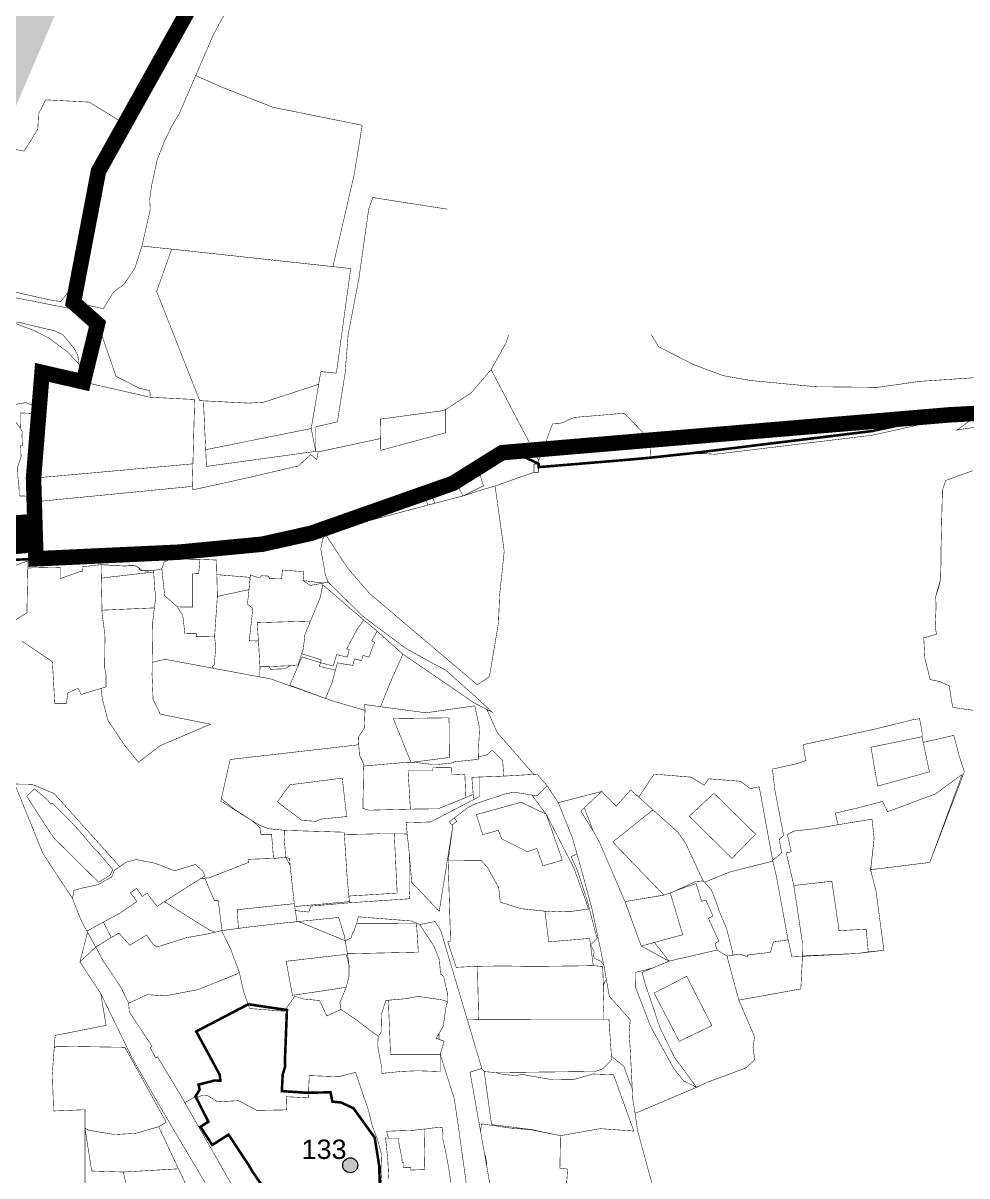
# Model space of a CAD drawing. Header units: millimetres. Extents: x 21689 to 31331, y 37531 to 43751.
# Drawn here: x 29086.1 to 29452.2, y 42423.6 to 42871 of the extents above; entities that cross this region are included whole.
import ezdxf

# ---------------------------------------------------------------- set-up
doc = ezdxf.new("R2010")
doc.units = ezdxf.units.MM
doc.linetypes.add('DASHEDX2', pattern=[1.5, 1, -0.5])
doc.linetypes.add('МЕЖА', pattern=[4, 1, -1, 1, -1])
for name, color, linetype, lineweight in [('0 . 11 - границы ДМ проект', 10, 'МЕЖА', 0), ('00 границы ОКН', 1, 'Continuous', 40), ('00 номер ОКН', 7, 'Continuous', 15), ('CONTUR', 150, 'Continuous', 9)]:
    doc.layers.add(name, color=color, linetype=linetype, lineweight=lineweight)
doc.layers.add('0.1 ОКН', color=1, linetype='Continuous', lineweight=9, transparency=0.4)
doc.layers.add('00 Дороги', color=252, linetype='Continuous', lineweight=9, transparency=0.2)
doc.layers.add('00 Природный ландшафт', color=81, linetype='Continuous', lineweight=9, true_color=0xa9da90, transparency=0.4)
doc.styles.get("Standard").update_dxf_attribs({"font": 'arial.ttf'})

# ---------------------------------------------------------------- blocks, each defined once
blk = doc.blocks.new('участки все')
at = {"layer": 'CONTUR', "const_width": 0.2}
for points in [[(6289.2, 5253.99), (6272.95, 5223.67), (6259.97, 5193.6), (6256.82, 5188.27), (6254.24, 5182.94), (6251.38, 5175.73), (6249.13, 5165.37), (6248.45, 5160.38), (6248.65, 5156.21), (6245.42, 5142.09), (6242.66, 5133.47), (6238.42, 5127.18), (6234.39, 5124.25), (6230.49, 5117.83), (6218.86, 5120.21), (6220.05, 5128.26), (6220.67, 5130.42), (6221.46, 5131.87), (6223.28, 5143.16), (6224.66, 5151.72), (6225.62, 5157.65), (6225.58, 5158.44), (6228.55, 5171.1), (6231.07, 5175.99), (6239.72, 5186.51), (6242.22, 5190.08), (6243.23, 5193.77), (6244.33, 5200.82), (6264.99, 5234.59)], [(6387.74, 5107.64), (6386.68, 5104.55), (6380.88, 5094.14), (6373.12, 5085.09), (6363.25, 5078.65), (6362.37, 5078.25), (6337.91, 5074.94), (6338.02, 5067.39), (6313.88, 5062.23), (6312.86, 5062.43), (6312.86, 5071.95), (6321.24, 5073.89), (6324.23, 5092.64), (6325.44, 5107.87), (6329.6, 5129.49), (6333.39, 5156.36), (6334.99, 5160.91), (6363.9, 5156.4)], [(6189.57, 5123.38), (6218.47, 5117.67), (6226.8, 5116.4), (6235.38, 5091.55), (6244.48, 5086.91), (6248.48, 5085.98), (6248.62, 5083.41), (6248.62, 5083.41), (6221.87, 5089.56), (6221.04, 5096.26), (6220.48, 5099.82), (6218.94, 5102.64), (6214.75, 5107.64), (6211.33, 5109.27), (6203.22, 5111.16), (6196.66, 5112.68)], [(6583.96, 5077.29), (6558.61, 5075.35), (6528.79, 5068.69), (6467.59, 5061.28), (6464.12, 5061.54), (6457.8, 5061.6), (6442.88, 5060), (6442.58, 5066.94), (6432.5, 5077.21), (6413.41, 5075.62), (6411.15, 5074.82), (6408.99, 5073.65), (6407.15, 5073.19), (6404.74, 5073.1), (6399.36, 5058.91), (6380.88, 5094.14), (6386.68, 5104.55), (6387.74, 5107.64)], [(6443.08, 5107.64), (6445.93, 5102.96), (6459.38, 5096.11), (6471.01, 5091.78), (6481.49, 5089.93), (6506.79, 5087.5), (6530.87, 5087.27), (6547.12, 5089.58), (6591.28, 5092.54)], [(6197.8, 5045.15), (6202.8, 5044.98), (6202.62, 5042.73), (6264.96, 5048.84), (6265.24, 5047.51), (6287.6, 5052.43), (6306.16, 5056.8), (6310.91, 5061.17), (6313.24, 5059.25), (6313.84, 5062.24), (6338.02, 5067.39), (6338.08, 5062.82), (6363.26, 5069.66), (6363.25, 5078.65), (6373.12, 5085.09), (6380.88, 5094.14), (6399.36, 5058.91), (6399.39, 5057.59), (6397.52, 5057.49), (6397.52, 5054.31), (6382.41, 5048.99), (6376.08, 5047.14), (6370.41, 5045.27), (6377.93, 5049.09), (6376.67, 5053.09), (6368.07, 5048.88), (6370, 5045.17), (6359.08, 5042.28), (6357.5, 5046.45), (6354.88, 5045.56), (6356.39, 5041.59), (6316.21, 5030.91), (6314.78, 5024.73), (6316.6, 5014.49), (6317.7, 5011.64), (6315.69, 5011.35), (6314.93, 5011.15), (6310.71, 5010.39), (6307.94, 5012.28), (6308.24, 5015.75), (6299.92, 5016.38), (6299.62, 5012.95), (6294.84, 5013.04), (6294.58, 5014.02), (6291.78, 5014.18), (6291.17, 5013.31), (6287.49, 5014.41), (6287.41, 5013.53), (6274.5, 5014.59), (6274.33, 5020.26), (6267.93, 5020.5), (6256.5, 5020.7), (6253.98, 5019.43), (6253.14, 5016.84), (6250.03, 5016.2), (6245.61, 5016.13), (6243.43, 5017.9), (6240.51, 5018.34), (6239.4, 5017.91), (6234.87, 5018.12), (6229.39, 5018.44), (6222.53, 5017.67), (6222.36, 5015.7), (6221.34, 5015.75), (6213.72, 5013.06), (6213.69, 5017.43), (6201.14, 5017.18), (6201.19, 5019.95), (6133.97, 4995.01)], [(6567.73, 5054.93), (6557.26, 5051.13), (6555.97, 5047.37), (6555.61, 5032.04), (6555.42, 5024.08), (6555.42, 5019.26), (6555.25, 5012.86), (6553.36, 5006.11), (6553.52, 5002.13), (6553.17, 4994.78), (6553.65, 4991.48), (6548.73, 4990.02), (6549.16, 4982.12), (6551.22, 4973.87), (6554.66, 4973.18), (6558.59, 4971.5), (6559.94, 4963.09), (6568, 4961.95)], [(6444.04, 4775.64), (6441.88, 4783.49), (6437.73, 4798.79), (6436.72, 4805.55), (6460.61, 4815.68), (6464.9, 4817.69), (6479.57, 4823.11), (6483.19, 4826.36), (6482.49, 4831.14), (6483.08, 4835.27), (6476.98, 4849.5), (6501.04, 4853.86), (6501.68, 4866.48), (6523.03, 4867.61), (6533.27, 4868.83), (6530.21, 4891.76), (6528.09, 4900.08), (6531.69, 4900.55), (6551.08, 4902.93), (6551.4, 4903.81), (6564.46, 4938.04), (6562.43, 4944.45), (6560.36, 4952.23), (6548.51, 4949.51), (6548.06, 4951.67), (6548.14, 4953.02), (6547.12, 4958.71), (6544.41, 4958.28), (6530.19, 4954.76), (6525.32, 4953.69), (6501.96, 4948.63), (6502.94, 4942.43), (6499.7, 4941.29), (6490.02, 4939.15), (6491, 4930.89), (6494.33, 4913.46), (6492.66, 4911.9), (6493.6, 4906.62), (6490.12, 4903.73), (6486.59, 4923.04), (6484.89, 4932.26), (6481.45, 4931.59), (6477.56, 4934.42), (6465.26, 4935.38), (6463.52, 4932.89), (6458.46, 4936.02), (6444.17, 4937.2), (6438.15, 4928.26), (6435.01, 4931.06), (6429.43, 4924.74), (6423.76, 4930.46), (6406.94, 4926.12), (6402.6, 4932.73), (6398.72, 4937.17), (6397.42, 4937.1), (6383.26, 4953.37), (6379.27, 4962.28), (6381.29, 4961.23), (6373.98, 4968.02), (6363.13, 4977.64), (6359.55, 4979.49), (6347.95, 4985.9), (6336.07, 4994.7), (6331.15, 4998.44), (6317.7, 5011.64), (6316.6, 5014.49), (6314.78, 5024.73), (6316.2, 5030.91), (6325.14, 5017.26), (6333.78, 5007.23), (6375.56, 4971.84), (6380.23, 4975), (6383.76, 4996.03), (6384.16, 5006.23), (6385.97, 5023.73), (6382.42, 5048.99), (6382.42, 5048.99), (6397.52, 5054.31), (6399.3, 5054.29), (6399.35, 5056.31), (6432.24, 5059.03), (6442.88, 5060), (6457.8, 5061.6), (6464.12, 5061.54), (6467.59, 5061.28), (6528.79, 5068.69), (6558.62, 5075.35), (6568.73, 5076.08), (6564.31, 5072.54), (6561.56, 5070.67), (6562.87, 5070.94), (6576.39, 5072.83)], [(6568, 4961.95), (6559.94, 4963.09), (6558.59, 4971.5), (6554.66, 4973.18), (6551.22, 4973.87), (6549.16, 4982.12), (6548.73, 4990.02), (6548.73, 4990.02), (6553.65, 4991.48), (6553.17, 4994.78), (6553.52, 5002.13), (6553.36, 5006.11), (6554.39, 5009.18), (6555.25, 5012.86), (6555.42, 5019.26), (6555.42, 5024.08), (6555.61, 5032.04), (6555.97, 5047.37), (6557.26, 5051.13), (6567.73, 5054.93)], [(6133.97, 4995.01), (6201.19, 5019.95), (6201.19, 5019.95), (6200.8, 4999.82), (6191.24, 4993.7)], [(6198.94, 4988.77), (6210.67, 4980.81), (6211.63, 4964.56), (6216.16, 4964.56), (6216.64, 4968.62), (6220.7, 4970.53), (6221.9, 4968.14), (6229.53, 4970.44), (6230.07, 4966.34), (6232.24, 4958.02), (6239.3, 4947.56), (6244.1, 4941.8), (6252.53, 4948.25), (6272.05, 4956.57), (6252.52, 4960.47), (6249.75, 4966.19), (6249.36, 4975.51), (6249.38, 4980.55), (6254.37, 4981.76), (6273.13, 4978.26), (6291.17, 4974.91), (6295.45, 4974.12), (6316.65, 4966.57), (6319.75, 4965.48), (6331.97, 4961.93), (6331.69, 4955.07), (6329.34, 4951.43), (6329.54, 4948.59), (6279.63, 4942.87), (6276.03, 4926.73), (6288.35, 4918.98), (6291.4, 4916.14), (6291.54, 4913.85), (6295.72, 4913.86), (6296.39, 4905.58), (6296.74, 4904.49), (6286.76, 4904.14), (6286.82, 4902.93), (6271.57, 4896.99), (6269.81, 4896.84), (6268.34, 4896.71), (6269.84, 4897.63), (6269.03, 4899.59), (6266.17, 4902.16), (6258.07, 4899.68), (6250.62, 4902.59), (6243.21, 4904.05), (6239.42, 4903.07), (6236.82, 4901.29), (6211.37, 4929.67), (6202.68, 4933.25), (6196.07, 4933.35), (6207.04, 4906.32), (6218.48, 4888.96), (6219.92, 4885.2), (6221.4, 4881.54), (6222.87, 4878.44), (6224.07, 4876.31), (6224.52, 4876.55), (6224.34, 4875.84), (6221.36, 4864.36), (6229.43, 4852.13), (6231.51, 4839.7), (6211.76, 4835.81), (6211.39, 4830.87), (6210.68, 4821.31), (6211.15, 4806.49), (6223.33, 4806.97), (6223.34, 4799.75), (6223.33, 4778.56)], [(6372.25, 4771.13), (6368.17, 4800.57), (6366.59, 4811.26), (6361.14, 4828.46), (6362.66, 4833.56), (6360.66, 4834.3), (6360.7, 4836.54), (6362.29, 4839.37), (6363.34, 4846.56), (6363.98, 4848.96), (6363.92, 4852.22), (6362.51, 4858.55), (6361.26, 4859.67), (6360.84, 4865.11), (6358.72, 4870.43), (6353.17, 4878.84), (6353.17, 4878.84), (6359.07, 4879.98), (6360.6, 4877.77), (6361.26, 4876.82), (6366.96, 4857.64), (6372.59, 4838.77), (6377.27, 4822.99), (6372.7, 4821.54), (6374.6, 4810.9), (6380.23, 4779.19)], [(6275.3, 4769.61), (6254.33, 4804.97), (6241.64, 4826.99), (6229.43, 4852.13), (6221.36, 4864.36), (6221.36, 4864.36), (6227.5, 4870.06), (6229.18, 4867), (6230.38, 4864.72), (6232.46, 4861.71), (6237.28, 4854.44), (6240.28, 4848.28), (6240.52, 4844.93), (6249.36, 4831.56), (6248.65, 4831.08), (6250.79, 4827.03), (6251.46, 4827.49), (6260.42, 4812.64), (6284.95, 4769.59)], [(6280.35, 4777.66), (6262.08, 4809.72), (6266.25, 4812.1), (6266.86, 4812.37), (6267.07, 4811.88), (6268.67, 4812.45), (6270.75, 4812.56), (6270.75, 4812.56), (6274.74, 4810.04), (6282.87, 4810.5), (6290, 4806.72), (6301.57, 4806.93), (6301.38, 4812.03), (6309.95, 4811.59), (6310.05, 4813.7), (6310.34, 4820.23), (6321.74, 4819.78), (6328.28, 4821.46), (6333.36, 4806.62), (6334.73, 4800.83), (6336.85, 4795.34), (6338.37, 4789.56), (6338.13, 4783.58), (6338.56, 4777.25)], [(6341.17, 4780.34), (6340.83, 4787.21), (6339.96, 4795.98), (6339.96, 4795.98), (6341.05, 4795.96), (6345.05, 4795.96), (6345.13, 4793.68), (6346.33, 4788.06), (6346.36, 4786.54), (6346.88, 4786.54), (6346.87, 4784.46), (6349.74, 4784.5), (6349.75, 4783.57), (6352.48, 4783.66), (6355.16, 4783.76), (6354.89, 4799.5), (6355.28, 4799.44), (6358.25, 4799.9), (6361.8, 4800.18), (6362.2, 4797.82), (6362.13, 4795.55), (6363.08, 4791.55), (6364.31, 4785.12), (6364.47, 4784.13), (6365.83, 4775.11)]]:
    blk.add_lwpolyline(points, dxfattribs=at)
for points in [[(6259.97, 5193.6), (6266.3, 5208.25), (6275.82, 5203.98), (6296.21, 5195.94), (6330.87, 5188.96), (6327.75, 5169.77), (6319.53, 5134.12), (6256.96, 5140.9), (6245.42, 5142.09), (6248.65, 5156.21), (6248.45, 5160.38), (6249.13, 5165.37), (6251.38, 5175.73), (6254.24, 5182.94), (6256.82, 5188.27), (6259.97, 5193.6)], [(6208.05, 5198.83), (6205.31, 5193.4), (6205.04, 5187.5), (6199.78, 5178.94), (6175.16, 5183.32), (6161.91, 5132.53), (6195.54, 5124.39), (6211, 5120.91), (6213.95, 5120.62), (6220.05, 5128.26), (6220.67, 5130.42), (6221.46, 5131.87), (6223.28, 5143.16), (6224.66, 5151.72), (6225.62, 5157.65), (6225.58, 5158.44), (6228.55, 5171.1), (6231.07, 5175.99), (6237.14, 5186.09), (6237.63, 5190.15), (6224.97, 5197.94), (6208.05, 5198.83)], [(6256.96, 5140.9), (6326.41, 5133.36), (6320.87, 5092.77), (6314.82, 5093.39), (6313.99, 5088.46), (6292.7, 5081.5), (6286.66, 5081.14), (6269.29, 5082.04), (6267.84, 5082.11), (6251.12, 5124.47), (6256.96, 5140.9)], [(6196.5, 5111.99), (6203.55, 5109.32), (6209.43, 5106.34), (6216.47, 5101.08), (6221.04, 5096.26), (6221.87, 5089.56), (6206.69, 5093.05), (6205.58, 5079.35), (6200.35, 5081.38), (6193.65, 5080.16), (6194.18, 5090.13), (6195.17, 5095.39), (6195.82, 5099.47), (6195.71, 5106.04), (6195.75, 5107.37), (6195.78, 5108.91), (6196.5, 5111.99)], [(6206.69, 5093.05), (6205.58, 5079.35), (6203.37, 5052.03), (6265.2, 5057.59), (6265.88, 5082.56), (6248.62, 5083.41), (6221.87, 5089.56), (6206.69, 5093.05)], [(6313.99, 5088.46), (6292.7, 5081.5), (6286.66, 5081.14), (6269.29, 5082.04), (6270.16, 5063.08), (6311.1, 5071.29), (6313.99, 5088.46)], [(6177.17, 5075.43), (6186.13, 5078.47), (6193.65, 5080.16), (6200.35, 5081.38), (6205.58, 5079.35), (6205.39, 5077.06), (6202.93, 5077.17), (6198.32, 5077.34), (6198.27, 5071.36), (6196.42, 5073.9), (6194.42, 5073.85), (6194.46, 5071.95), (6189.65, 5071.86), (6186.57, 5071.79), (6186.52, 5074.7), (6176.49, 5073.96), (6177.31, 5074.5), (6177.17, 5075.43)], [(6198.32, 5077.34), (6202.93, 5077.17), (6205.39, 5077.06), (6202.8, 5044.98), (6197.8, 5045.15), (6197.75, 5048.65), (6197.28, 5052.7), (6197.21, 5056.35), (6198.5, 5060.16), (6198.39, 5064.7), (6199.03, 5064.75), (6198.91, 5068.39), (6198.95, 5070.09), (6198.27, 5071.36), (6198.32, 5077.34)], [(6363.25, 5078.65), (6362.37, 5078.25), (6337.91, 5074.94), (6338.08, 5062.82), (6363.26, 5069.66), (6363.25, 5078.65)], [(6399.35, 5056.31), (6399.29, 5054.29), (6397.52, 5054.31), (6397.52, 5057.49), (6399.39, 5057.59), (6399.36, 5058.91), (6404.74, 5073.1), (6407.15, 5073.19), (6408.99, 5073.65), (6411.15, 5074.82), (6413.41, 5075.62), (6432.5, 5077.21), (6442.58, 5066.94), (6442.88, 5060), (6440.42, 5059.77), (6432.24, 5059.03), (6399.35, 5056.31)], [(6561.56, 5070.67), (6564.32, 5072.54), (6568.81, 5076.09), (6583.96, 5077.29), (6598.77, 5077.37), (6610.41, 5075.95), (6642.37, 5070.26), (6642.56, 5070.21), (6640.87, 5063.6), (6640.26, 5063.76), (6620.5, 5069.08), (6603.11, 5070.98), (6591.74, 5071.45), (6576.39, 5072.83), (6562.87, 5070.94), (6561.56, 5070.67)], [(6311.1, 5071.29), (6270.16, 5063.08), (6270.46, 5056.59), (6312.86, 5062.43), (6311.1, 5071.29)], [(6203.37, 5052.03), (6265.2, 5057.59), (6264.96, 5048.84), (6202.62, 5042.73), (6203.37, 5052.03)], [(6368.07, 5048.88), (6376.67, 5053.09), (6377.93, 5049.09), (6370, 5045.17), (6368.07, 5048.88)], [(6316.2, 5030.91), (6356.38, 5041.59), (6359.09, 5042.28), (6370.02, 5045.17), (6370.41, 5045.27), (6376.08, 5047.14), (6382.42, 5048.99), (6385.97, 5023.73), (6384.16, 5006.23), (6383.76, 4996.03), (6380.23, 4975), (6375.56, 4971.84), (6333.78, 5007.23), (6325.14, 5017.26), (6316.2, 5030.91)], [(6354.88, 5045.56), (6357.5, 5046.45), (6359.08, 5042.28), (6356.39, 5041.59), (6354.88, 5045.56)], [(6265.12, 5002.05), (6265.07, 5012.6), (6265.08, 5013.23), (6265.14, 5015.05), (6267.45, 5014.96), (6267.93, 5020.5), (6256.5, 5020.7), (6253.98, 5019.43), (6253.14, 5016.84), (6254.26, 5006.45), (6259.21, 5002.08), (6261.35, 5002.07), (6265.12, 5002.05)], [(6273.6, 4990.57), (6274.69, 5006.15), (6274.51, 5013.69), (6274.33, 5020.26), (6267.93, 5020.5), (6267.45, 5014.96), (6265.14, 5015.05), (6265.08, 5013.23), (6265.07, 5012.6), (6265.12, 5002.05), (6259.21, 5002.08), (6261.28, 4998.66), (6262.09, 4991.65), (6266.53, 4991.69), (6266.52, 4990.55), (6273.6, 4990.57)], [(6229.57, 5018.48), (6237.11, 5018.02), (6239.38, 5017.9), (6240.26, 5018.25), (6243.37, 5017.91), (6245.03, 5016.13), (6247.52, 5015.99), (6249.93, 5016.17), (6249.98, 5015.62), (6239.51, 5014.4), (6229.67, 5013.26), (6229.57, 5018.48)], [(6229.67, 5013.26), (6239.51, 5014.4), (6249.98, 5015.62), (6250.36, 5009.09), (6250.81, 5006), (6250.26, 5001.7), (6229.95, 5000.8), (6229.88, 5004.05), (6229.67, 5013.26)], [(6274.69, 5006.15), (6286.95, 5008.79), (6287.41, 5013.53), (6274.5, 5014.59), (6274.51, 5013.69), (6274.69, 5006.15)], [(6286.71, 5006.29), (6286.33, 5003.2), (6288.45, 5001.5), (6287.06, 4988.95), (6290.63, 4988.84), (6290.14, 4995.95), (6310.81, 4996.58), (6314.63, 5005.86), (6315.69, 5011.35), (6307.94, 5012.28), (6308.24, 5015.75), (6299.92, 5016.38), (6299.62, 5012.95), (6294.84, 5013.04), (6294.58, 5014.02), (6291.78, 5014.18), (6291.17, 5013.31), (6287.49, 5014.41), (6286.71, 5006.29)], [(6315.57, 5010.7), (6331.45, 4997), (6328.84, 4993.31), (6324.86, 4985.79), (6325.87, 4985.55), (6325.07, 4982.57), (6320.96, 4983.56), (6320.11, 4980.71), (6319.63, 4979.15), (6314.7, 4980.42), (6314.99, 4981.52), (6307.42, 4983.93), (6308.06, 4985.91), (6308.64, 4991.34), (6310.81, 4996.58), (6314.63, 5005.86), (6315.57, 5010.7)], [(6315.69, 5011.35), (6317.7, 5011.64), (6331.15, 4998.44), (6336.07, 4994.7), (6347.94, 4985.9), (6359.55, 4979.49), (6363.13, 4977.64), (6373.98, 4968.02), (6381.29, 4961.23), (6374.18, 4964.92), (6346.67, 4983.73), (6336.68, 4992.65), (6331.45, 4997), (6315.57, 5010.7), (6315.69, 5011.35)], [(6273.13, 4978.26), (6272.68, 4979.01), (6273.44, 4979.44), (6274.08, 4986.18), (6273.6, 4990.57), (6274.69, 5006.15), (6286.95, 5008.79), (6286.71, 5006.29), (6286.33, 5003.2), (6288.45, 5001.5), (6287.06, 4988.95), (6290.63, 4988.84), (6290.74, 4987.13), (6291.11, 4980.4), (6291.2, 4978.87), (6291.17, 4974.91), (6273.13, 4978.26)], [(6231.45, 4976.06), (6230.96, 4978.58), (6231.08, 4989.69), (6231.04, 4991.41), (6229.98, 4999.21), (6229.95, 5000.8), (6250.26, 5001.7), (6249.85, 4998.41), (6249.59, 4996.25), (6249.48, 4987.71), (6249.38, 4980.55), (6249.36, 4975.51), (6249.75, 4966.19), (6252.52, 4960.47), (6272.05, 4956.57), (6252.53, 4948.25), (6244.1, 4941.8), (6239.3, 4947.56), (6232.24, 4958.02), (6230.07, 4966.34), (6229.53, 4970.44), (6231.45, 4971.02), (6231.45, 4976.06)], [(6290.14, 4995.95), (6310.81, 4996.58), (6308.64, 4991.34), (6308.06, 4985.91), (6305.97, 4979.55), (6303.07, 4979.28), (6294.78, 4978.92), (6291.2, 4978.87), (6290.63, 4988.84), (6290.14, 4995.95)], [(6307.55, 4982.7), (6302.77, 4971.67), (6316.65, 4966.57), (6319.75, 4965.48), (6331.97, 4961.93), (6331.82, 4964.19), (6338.01, 4963.36), (6341.75, 4972.75), (6346.67, 4983.73), (6336.68, 4992.65), (6334.56, 4988.97), (6335.72, 4988.22), (6335.14, 4987.12), (6333.51, 4982.62), (6331.14, 4983.26), (6330.65, 4981.26), (6327.89, 4981.9), (6327.25, 4979.38), (6322.56, 4980.1), (6321.27, 4980.42), (6320.49, 4977.5), (6314.28, 4979.03), (6314.7, 4980.42), (6307.55, 4982.7)], [(6321.27, 4980.42), (6319.24, 4972.82), (6316.65, 4966.57), (6319.75, 4965.48), (6331.97, 4961.93), (6331.82, 4964.19), (6338.01, 4963.36), (6341.75, 4972.75), (6346.67, 4983.73), (6336.68, 4992.65), (6334.56, 4988.97), (6335.72, 4988.22), (6335.14, 4987.12), (6333.51, 4982.62), (6331.14, 4983.26), (6330.65, 4981.26), (6327.89, 4981.9), (6327.25, 4979.38), (6322.56, 4980.1), (6321.27, 4980.42)], [(6303.07, 4979.28), (6294.78, 4978.92), (6295.31, 4977.86), (6300.79, 4978.06), (6303.07, 4979.28)], [(6329.34, 4951.43), (6331.69, 4955.07), (6331.97, 4961.93), (6331.82, 4964.19), (6355.67, 4960.98), (6374.54, 4963.7), (6376.41, 4955.04), (6376.01, 4947.37), (6375.91, 4942.92), (6366.42, 4941.96), (6366.31, 4941.59), (6360.14, 4940.93), (6358.08, 4940.93), (6351.93, 4941.68), (6349.81, 4941.73), (6347.85, 4941.76), (6331.44, 4940.32), (6331.15, 4941.86), (6329.82, 4944.5), (6329.34, 4951.43)], [(6349.81, 4941.73), (6342.91, 4958.78), (6364.57, 4959.04), (6364.68, 4943.66), (6349.81, 4941.73)], [(6349.81, 4941.73), (6342.91, 4958.78), (6364.57, 4959.04), (6364.68, 4943.66), (6349.81, 4941.73)], [(6331.15, 4941.86), (6331.44, 4940.32), (6331.15, 4923.86), (6333.45, 4923.19), (6349.58, 4923.61), (6360.37, 4923.74), (6371.08, 4928.13), (6373.94, 4929.34), (6374.25, 4927.4), (6357.45, 4918.63), (6347.89, 4918.37), (6348.33, 4913.99), (6343.32, 4914.02), (6336.83, 4914.06), (6333.8, 4913.95), (6323.95, 4913.78), (6323.86, 4914.66), (6307.3, 4915.18), (6300.69, 4915.38), (6294.37, 4916.05), (6292.69, 4916.75), (6291, 4917.46), (6288.35, 4918.98), (6281.16, 4923.69), (6277.41, 4926.72), (6276.27, 4927.8), (6279.63, 4942.87), (6329.54, 4948.59), (6329.82, 4944.5), (6331.15, 4941.86)], [(6528.25, 4947.64), (6548.06, 4951.67), (6550.93, 4938.07), (6530.86, 4932.56), (6528.25, 4947.64)], [(6381.39, 4946.51), (6385.38, 4942.46), (6385.78, 4936.42), (6376.39, 4936.07), (6373.42, 4935.94), (6373.94, 4929.34), (6371.08, 4928.13), (6370.69, 4936.99), (6365.67, 4937.21), (6365.54, 4939.74), (6358.29, 4939.65), (6358.29, 4938.47), (6348.67, 4938.5), (6349.58, 4923.61), (6333.45, 4923.19), (6331.15, 4923.86), (6331.44, 4940.32), (6347.85, 4941.76), (6349.81, 4941.73), (6351.93, 4941.68), (6358.08, 4940.93), (6360.14, 4940.93), (6366.31, 4941.59), (6366.42, 4941.96), (6375.91, 4942.92), (6375.94, 4943.93), (6379.29, 4944.63), (6381.39, 4946.51)], [(6360.37, 4923.74), (6349.58, 4923.61), (6348.67, 4938.5), (6358.29, 4938.47), (6358.29, 4939.65), (6365.54, 4939.74), (6365.67, 4937.21), (6370.69, 4936.99), (6371.08, 4928.13), (6360.37, 4923.74)], [(6323.12, 4935.64), (6324.86, 4920.73), (6314.99, 4919.76), (6313, 4918.87), (6307.47, 4919.23), (6305.23, 4920.95), (6297.96, 4926.45), (6301.57, 4931.29), (6302.82, 4933.04), (6304.82, 4933.31), (6323.12, 4935.64)], [(6323.12, 4935.64), (6304.82, 4933.31), (6302.82, 4933.04), (6301.57, 4931.29), (6297.96, 4926.45), (6305.23, 4920.95), (6307.47, 4919.23), (6313, 4918.87), (6314.99, 4919.76), (6324.86, 4920.73), (6323.12, 4935.64)], [(6376.39, 4936.06), (6385.78, 4936.42), (6398.71, 4937.17), (6402.59, 4932.72), (6398.73, 4928.78), (6389.75, 4930.18), (6386.38, 4929.53), (6374.77, 4925.68), (6371.69, 4924.11), (6364.7, 4918.7), (6366.03, 4917.11), (6360.76, 4883.96), (6350.07, 4895.22), (6349.09, 4907.06), (6348.33, 4913.99), (6347.89, 4918.37), (6357.45, 4918.63), (6376.37, 4928.51), (6376.39, 4936.06)], [(6438.15, 4928.26), (6444.17, 4937.2), (6458.46, 4936.02), (6463.51, 4932.89), (6465.26, 4935.38), (6477.57, 4934.42), (6481.45, 4931.59), (6484.89, 4932.26), (6486.6, 4923.04), (6490.12, 4903.73), (6490.21, 4903.44), (6473.61, 4899.26), (6463.72, 4895.25), (6463.16, 4895.77), (6456.31, 4910.41), (6453.31, 4914.71), (6446.6, 4920.72), (6443.68, 4923.34), (6438.15, 4928.26)], [(6514.39, 4922.07), (6522.75, 4923.98), (6532.77, 4926.59), (6534.67, 4922.6), (6553.25, 4929.51), (6563.66, 4937.11), (6551.08, 4902.93), (6528.15, 4900.12), (6529.47, 4912.19), (6528.65, 4919.72), (6515.52, 4917.57), (6514.39, 4922.07)], [(6203.66, 4931.51), (6200.74, 4928.57), (6210.22, 4913.89), (6211.53, 4912.16), (6228.65, 4895.24), (6233.07, 4897.99), (6234.14, 4900.13), (6229.18, 4906.04), (6226.5, 4908.79), (6222.39, 4913.8), (6217.68, 4918.93), (6214.19, 4922.37), (6210.65, 4925.99), (6210.15, 4925.53), (6208.47, 4927.54), (6203.66, 4931.51)], [(6419, 4884.92), (6418.27, 4887.81), (6414.41, 4899.68), (6411.93, 4905.23), (6414.21, 4906.18), (6412.43, 4912.52), (6406.94, 4926.12), (6402.59, 4932.72), (6398.73, 4928.78), (6389.75, 4930.18), (6386.38, 4929.53), (6374.77, 4925.68), (6371.69, 4924.11), (6366.56, 4920.14), (6367.58, 4918.9), (6365.74, 4917.44), (6366.03, 4917.11), (6364.21, 4903.69), (6376.97, 4903.73), (6379.5, 4901.02), (6383.8, 4893.21), (6384.45, 4887.53), (6392.58, 4884.97), (6401.78, 4884.02), (6403.7, 4883.75), (6408.66, 4884.01), (6412.05, 4883.93), (6419, 4884.92)], [(6402.11, 4921.69), (6396.75, 4929.09), (6389.75, 4930.18), (6386.38, 4929.53), (6374.77, 4925.68), (6371.69, 4924.11), (6366.56, 4920.14), (6367.56, 4918.88), (6365.74, 4917.44), (6366.03, 4917.11), (6364.21, 4903.69), (6376.97, 4903.73), (6379.5, 4901.02), (6383.8, 4893.21), (6384.45, 4887.53), (6392.58, 4884.97), (6401.78, 4884.02), (6403.7, 4883.75), (6408.66, 4884.01), (6412.05, 4883.93), (6418.59, 4884.86), (6417.63, 4888.03), (6412.93, 4900.9), (6402.29, 4921.6), (6408.5, 4903.82), (6401, 4901.63), (6398.67, 4908.38), (6395.01, 4907.05), (6385, 4912.06), (6383.67, 4915.4), (6377.64, 4913.71), (6375.14, 4921.49), (6392.53, 4926.28), (6402.11, 4921.69)], [(6406.94, 4926.12), (6423.76, 4930.46), (6417.56, 4924.67), (6415.73, 4922.83), (6419.74, 4916.27), (6420.54, 4915.05), (6422.95, 4910.75), (6432.82, 4887.74), (6439.11, 4870.49), (6449.89, 4864.64), (6443.58, 4861.97), (6436.92, 4860.25), (6436.94, 4854.39), (6442.77, 4839.27), (6451.65, 4823.12), (6455.58, 4818.13), (6460.61, 4815.68), (6436.73, 4805.55), (6435.83, 4811.27), (6435.65, 4815.04), (6434.88, 4830.13), (6434.41, 4836.82), (6434.88, 4841.83), (6431.3, 4845.9), (6426.77, 4850.91), (6425.64, 4857.28), (6424.64, 4862.98), (6420.08, 4884.65), (6416.27, 4898.85), (6414.21, 4906.18), (6412.43, 4912.52), (6406.94, 4926.12)], [(6417.01, 4924.12), (6417.56, 4924.67), (6423.77, 4930.46), (6429.42, 4924.74), (6435.01, 4931.06), (6438.15, 4928.26), (6443.68, 4923.34), (6428.08, 4910.85), (6447.89, 4890.24), (6436.1, 4888.28), (6432.82, 4887.74), (6422.95, 4910.75), (6420.54, 4915.05), (6417.01, 4924.12)], [(6474.35, 4904.5), (6457.74, 4920.86), (6467.32, 4929.75), (6483.48, 4913.9), (6474.35, 4904.5)], [(6474.35, 4904.5), (6457.74, 4920.86), (6467.32, 4929.75), (6483.48, 4913.9), (6474.35, 4904.5)], [(6383.67, 4915.4), (6377.64, 4913.71), (6375.14, 4921.49), (6392.53, 4926.28), (6402.29, 4921.6), (6408.5, 4903.82), (6401, 4901.63), (6398.67, 4908.38), (6395.01, 4907.05), (6385, 4912.06), (6383.67, 4915.4)], [(6375.14, 4921.49), (6392.53, 4926.28), (6402.29, 4921.6), (6408.5, 4903.82), (6401, 4901.63), (6398.67, 4908.38), (6395.01, 4907.05), (6385, 4912.06), (6383.67, 4915.4), (6377.64, 4913.71), (6375.14, 4921.49)], [(6415.73, 4922.83), (6417.01, 4924.12), (6420.54, 4915.05), (6419.74, 4916.27), (6415.73, 4922.83)], [(6443.68, 4923.34), (6446.6, 4920.72), (6453.31, 4914.71), (6456.31, 4910.41), (6463.16, 4895.77), (6460.15, 4895.51), (6452.57, 4892), (6451.35, 4891.43), (6447.89, 4890.24), (6428.08, 4910.85), (6443.68, 4923.34)], [(6495.84, 4913.79), (6498.51, 4915.11), (6506.39, 4916), (6515.52, 4917.57), (6528.65, 4919.72), (6529.47, 4912.19), (6528.09, 4900.08), (6530.21, 4891.76), (6533.27, 4868.83), (6527.21, 4868.21), (6526.38, 4877.01), (6515.89, 4876.46), (6513.08, 4895.64), (6498.32, 4893.97), (6495.39, 4906.61), (6497.3, 4907.06), (6495.84, 4913.79)], [(6302.89, 4901.82), (6304.52, 4886.94), (6304.71, 4885.82), (6325.93, 4887.73), (6325.72, 4889.89), (6325.07, 4896.56), (6323.95, 4913.78), (6323.86, 4914.66), (6307.3, 4915.18), (6300.69, 4915.38), (6300.6, 4912.6), (6301.2, 4904.93), (6302.72, 4904.45), (6302.89, 4901.82)], [(6323.95, 4913.78), (6325.07, 4896.56), (6325.72, 4889.89), (6343.43, 4890.96), (6344.45, 4891.05), (6343.32, 4914.02), (6336.83, 4914.06), (6333.8, 4913.95), (6323.95, 4913.78)], [(6343.32, 4914.02), (6344.45, 4891.05), (6343.43, 4890.96), (6325.72, 4889.89), (6325.97, 4887.28), (6349.33, 4888.84), (6349.14, 4891.42), (6349.08, 4892.2), (6349.09, 4907.06), (6348.33, 4913.99), (6343.32, 4914.02)], [(6219.09, 4892.13), (6222.27, 4892.99), (6228.4, 4894.29), (6232.83, 4896.86), (6233.65, 4897.21), (6234.71, 4899.85), (6239.42, 4903.07), (6243.21, 4904.05), (6250.62, 4902.59), (6258.07, 4899.68), (6266.17, 4902.16), (6269.03, 4899.59), (6269.84, 4897.63), (6264.95, 4894.62), (6251.29, 4885.86), (6247.4, 4891.03), (6245.57, 4889.7), (6243.36, 4892.88), (6242.87, 4892.52), (6241, 4891.15), (6243.49, 4887.72), (6240.18, 4885.5), (6236.78, 4883.2), (6225.91, 4877.3), (6224.07, 4876.31), (6222.87, 4878.44), (6221.4, 4881.54), (6219.92, 4885.2), (6218.48, 4888.96), (6219.09, 4892.13)], [(6269.81, 4896.84), (6273.52, 4888.07), (6275.02, 4888.06), (6276.5, 4876.46), (6282.86, 4877.33), (6282.38, 4884.57), (6287.76, 4885.15), (6304.52, 4886.94), (6302.89, 4901.82), (6301.2, 4904.93), (6296.74, 4904.49), (6286.76, 4904.14), (6286.82, 4902.93), (6271.57, 4896.99), (6269.81, 4896.84)], [(6364.21, 4903.69), (6365.16, 4872.43), (6364.06, 4872.12), (6367.35, 4862.22), (6374.76, 4862.62), (6385.71, 4862.76), (6396.75, 4862.58), (6414.15, 4862.77), (6420.52, 4862.88), (6419.12, 4873.45), (6403.22, 4872.12), (6401.78, 4884.02), (6392.58, 4884.97), (6384.45, 4887.53), (6383.8, 4893.21), (6379.5, 4901.02), (6376.97, 4903.73), (6364.21, 4903.69)], [(6411.93, 4905.23), (6414.21, 4906.18), (6416.27, 4898.85), (6420.07, 4884.65), (6424.64, 4862.98), (6423.64, 4864.4), (6421.81, 4865.36), (6420.89, 4865.84), (6420.48, 4866.74), (6420.9, 4868.15), (6419.52, 4870.94), (6420.65, 4872.1), (6422.06, 4873.56), (6421.2, 4876.31), (6418.27, 4887.81), (6414.41, 4899.68), (6411.93, 4905.23)], [(6463.72, 4895.25), (6473.61, 4899.26), (6490.21, 4903.44), (6491.58, 4897.43), (6496.08, 4872.88), (6490.41, 4872.07), (6489.23, 4868.04), (6480.44, 4867.02), (6480.37, 4866.36), (6477.44, 4867.33), (6474.74, 4866.97), (6474.25, 4869.5), (6472.16, 4877.5), (6469.77, 4883.07), (6467.05, 4890.62), (6466.35, 4892.21), (6463.72, 4895.25)], [(6264.95, 4894.62), (6268.34, 4896.71), (6269.81, 4896.84), (6273.52, 4888.07), (6275.02, 4888.06), (6276.5, 4876.46), (6276.33, 4876.43), (6275.7, 4876.32), (6273.82, 4875.89), (6271.75, 4876.62), (6263.11, 4882.01), (6254.16, 4887.71), (6264.95, 4894.62)], [(6450.4, 4891.11), (6451.35, 4891.43), (6452.57, 4892), (6460.39, 4894.75), (6462.57, 4887.85), (6464.19, 4888.39), (6466.97, 4882.17), (6465.19, 4881.26), (6469.23, 4872.39), (6467.75, 4871.48), (6468.55, 4868.94), (6449.9, 4864.64), (6444.25, 4871.89), (6455.23, 4874.87), (6450.4, 4891.11)], [(6498.32, 4893.97), (6513.08, 4895.64), (6515.89, 4876.46), (6526.38, 4877.01), (6527.21, 4868.21), (6523.03, 4867.61), (6501.63, 4866.65), (6501.71, 4871.4), (6498.32, 4893.97)], [(6241, 4891.15), (6242.87, 4892.52), (6243.36, 4892.88), (6245.57, 4889.7), (6247.4, 4891.03), (6251.29, 4885.86), (6254.16, 4887.71), (6263.11, 4882.01), (6271.75, 4876.62), (6273.82, 4875.89), (6270.06, 4875.02), (6262.62, 4873.72), (6255.16, 4871.32), (6251.26, 4870.12), (6249.58, 4871.33), (6247.23, 4874.8), (6240.72, 4870.77), (6236.51, 4875.49), (6233.54, 4873.82), (6230.45, 4879.76), (6236.78, 4883.2), (6240.18, 4885.5), (6243.49, 4887.72), (6241, 4891.15)], [(6432.85, 4887.74), (6447.89, 4890.24), (6450.4, 4891.11), (6455.23, 4874.87), (6439.11, 4870.49), (6432.85, 4887.74)], [(6304.52, 4886.94), (6287.76, 4885.15), (6282.38, 4884.57), (6282.86, 4877.33), (6285.11, 4877.65), (6298.32, 4879.21), (6305.59, 4879.94), (6304.52, 4886.94)], [(6325.93, 4887.73), (6304.71, 4885.82), (6304.94, 4884.25), (6310.16, 4883.68), (6310.99, 4885.98), (6325.97, 4887.28), (6325.93, 4887.73)], [(6306.21, 4880), (6311.84, 4880.57), (6321.72, 4881.6), (6323.89, 4874.7), (6324.27, 4872.57), (6306.21, 4880)], [(6328.7, 4879.28), (6351.94, 4879.36), (6349.9, 4880.23), (6329.38, 4881.82), (6329.02, 4880.25), (6328.7, 4879.28)], [(6225.91, 4877.3), (6230.45, 4879.76), (6233.54, 4873.82), (6232.9, 4873.46), (6227.5, 4870.06), (6224.34, 4875.84), (6224.52, 4876.55), (6225.91, 4877.3)], [(6227.5, 4870.06), (6232.9, 4873.46), (6236.51, 4875.49), (6240.72, 4870.77), (6247.23, 4874.8), (6249.58, 4871.33), (6251.26, 4870.12), (6255.16, 4871.32), (6262.62, 4873.72), (6270.06, 4875.02), (6275.7, 4876.32), (6276.33, 4876.43), (6279.8, 4869.44), (6283.18, 4860.41), (6282.34, 4859.67), (6269.42, 4854.49), (6267.02, 4853.53), (6254.39, 4851.15), (6247.44, 4851.62), (6240.28, 4848.28), (6237.28, 4854.44), (6232.46, 4861.71), (6230.38, 4864.72), (6229.18, 4867), (6227.5, 4870.06)], [(6276.33, 4876.43), (6279.8, 4869.44), (6283.18, 4860.41), (6284.9, 4852.71), (6287.23, 4846.24), (6300.82, 4845.2), (6301.09, 4845.83), (6304.75, 4851.06), (6308.11, 4849.94), (6314.35, 4849.35), (6317.13, 4843.37), (6322.65, 4845.92), (6322.22, 4848.51), (6324.63, 4854.46), (6303.81, 4851.36), (6301.38, 4864.57), (6324.62, 4867.26), (6325.73, 4863.42), (6324.85, 4869.45), (6324.27, 4872.57), (6306.21, 4880), (6298.32, 4879.21), (6285.11, 4877.65), (6276.33, 4876.43)], [(6325.73, 4863.42), (6325.75, 4858.56), (6324.63, 4854.46), (6322.22, 4848.51), (6322.65, 4845.92), (6328.57, 4841.86), (6334.54, 4837.32), (6337.07, 4835.48), (6338.2, 4837), (6338.38, 4844.2), (6340.03, 4849.38), (6341.02, 4849.47), (6348.11, 4850.09), (6352.42, 4850.98), (6361.6, 4849.63), (6363.98, 4848.96), (6363.92, 4852.22), (6362.5, 4858.55), (6361.26, 4859.67), (6360.83, 4865.11), (6358.72, 4870.43), (6353.16, 4878.84), (6351.94, 4879.36), (6352.64, 4868.12), (6325.14, 4867.5), (6325.73, 4863.42)], [(6352.64, 4868.12), (6325.14, 4867.5), (6324.85, 4869.45), (6324.27, 4872.57), (6326.72, 4873.66), (6327.09, 4875.77), (6327.48, 4875.71), (6328.7, 4879.28), (6351.94, 4879.36), (6352.64, 4868.12)], [(6501.68, 4866.48), (6501.04, 4853.86), (6476.98, 4849.5), (6472.38, 4866.6), (6477.44, 4867.33), (6480.37, 4866.36), (6480.45, 4867.01), (6489.23, 4868.04), (6490.41, 4872.07), (6496.08, 4872.88), (6496.35, 4871.99), (6497.55, 4866.26), (6501.68, 4866.48)], [(6303.81, 4851.36), (6301.38, 4864.57), (6324.62, 4867.26), (6325.73, 4863.42), (6325.75, 4858.56), (6324.63, 4854.46), (6303.81, 4851.36)], [(6439.44, 4860.28), (6443.58, 4861.97), (6449.9, 4864.64), (6468.55, 4868.94), (6472.38, 4866.6), (6476.98, 4849.5), (6483.08, 4835.27), (6482.49, 4831.14), (6483.19, 4826.36), (6479.57, 4823.11), (6464.89, 4817.69), (6460.61, 4815.68), (6452, 4827.32), (6446.38, 4838.85), (6440.66, 4855.82), (6439.44, 4860.28)], [(6424.37, 4842.01), (6424.33, 4844.53), (6424.62, 4847.27), (6424.64, 4848.09), (6424.6, 4849.25), (6424.42, 4853.75), (6424.43, 4855.25), (6424.17, 4862.56), (6420.52, 4862.88), (6414.15, 4862.77), (6406.48, 4862.69), (6396.75, 4862.58), (6385.71, 4862.76), (6375.59, 4862.63), (6376.05, 4841.92), (6424.37, 4842.01)], [(6436.92, 4860.25), (6443.58, 4861.97), (6439.44, 4860.28), (6440.66, 4855.82), (6446.38, 4838.85), (6452, 4827.32), (6460.61, 4815.68), (6455.58, 4818.13), (6451.64, 4823.12), (6442.77, 4839.27), (6436.93, 4854.39), (6436.92, 4860.25)], [(6456.76, 4858.74), (6466.5, 4839.62), (6453.88, 4833.49), (6444.13, 4852.25), (6456.76, 4858.74)], [(6456.76, 4858.74), (6466.5, 4839.62), (6453.88, 4833.49), (6444.13, 4852.25), (6456.76, 4858.74)], [(6425.64, 4857.28), (6426.76, 4850.91), (6431.3, 4845.9), (6434.88, 4841.83), (6434.41, 4836.82), (6434.88, 4830.13), (6435.64, 4815.04), (6434.27, 4818.52), (6432.42, 4823.8), (6427.57, 4827.74), (6426.6, 4841.95), (6425.39, 4841.99), (6424.37, 4842.01), (6424.33, 4844.53), (6424.62, 4847.27), (6424.64, 4848.09), (6424.6, 4849.25), (6424.42, 4853.75), (6424.43, 4855.25), (6425.08, 4856.77), (6425.64, 4857.28)], [(6361.14, 4828.46), (6341.87, 4828.48), (6341.02, 4849.47), (6340.03, 4849.38), (6338.38, 4844.2), (6338.2, 4837), (6337.07, 4835.48), (6336.93, 4832.61), (6336.99, 4830.99), (6338.47, 4823.21), (6338.53, 4821.08), (6346.08, 4821.83), (6352.34, 4822.1), (6355.56, 4821.99), (6361.12, 4821.79), (6361.14, 4828.46)], [(6361.14, 4828.46), (6341.87, 4828.48), (6341.02, 4849.47), (6348.11, 4850.09), (6352.42, 4850.98), (6361.6, 4849.63), (6363.98, 4848.96), (6363.34, 4846.56), (6362.29, 4839.37), (6359.61, 4834.67), (6362.66, 4833.56), (6361.14, 4828.46)], [(6371.63, 4842), (6372.59, 4838.77), (6377.27, 4822.99), (6378.22, 4821.76), (6382.8, 4821.39), (6421.28, 4821.83), (6424.2, 4822.88), (6427.63, 4826.27), (6427.57, 4827.74), (6426.6, 4841.95), (6425.39, 4841.99), (6424.37, 4842.01), (6376.05, 4841.92), (6371.63, 4842)], [(6211.39, 4830.87), (6212.29, 4831.61), (6238.82, 4831.2), (6254.84, 4802.13), (6251.92, 4800.39), (6242.97, 4797.82), (6234.92, 4797.35), (6224.89, 4798.98), (6223.34, 4799.75), (6223.33, 4806.97), (6211.15, 4806.49), (6210.68, 4821.31), (6211.39, 4830.87)], [(6378.22, 4821.76), (6382.8, 4821.39), (6385.38, 4820.7), (6390.42, 4820.21), (6392.77, 4820.69), (6404.85, 4818.59), (6412.57, 4818.63), (6420.4, 4820.84), (6428.37, 4820.56), (6436.24, 4798.71), (6423.18, 4799.63), (6407.79, 4796.91), (6399.81, 4798.56), (6397.02, 4799.22), (6381.05, 4801.22), (6378.22, 4821.76)], [(6259.61, 4784.05), (6238.22, 4782.8), (6225.93, 4783.2), (6223.34, 4799.75), (6224.89, 4798.98), (6234.92, 4797.35), (6242.97, 4797.82), (6251.92, 4800.39), (6259.61, 4784.05)], [(6377.08, 4801.46), (6378.03, 4801.39), (6388.54, 4799.83), (6396.14, 4799.24), (6407.79, 4796.91), (6407.57, 4784.31), (6410.56, 4783.93), (6409.4, 4767.67), (6407.44, 4764.15), (6404.67, 4765.53), (6392.09, 4771.88), (6388.49, 4764.9), (6382.91, 4767.82), (6384.69, 4772.18), (6382.18, 4773.58), (6380.15, 4775.15), (6380.23, 4779.19), (6379.23, 4784.85), (6379.2, 4786.26), (6378.67, 4789.22), (6378.39, 4789.57), (6376.78, 4798.65), (6376.99, 4800.05), (6377.08, 4801.46)], [(6345.13, 4793.68), (6345.05, 4795.96), (6341.05, 4795.96), (6340.36, 4798.62), (6346.41, 4798.85), (6350.45, 4798.96), (6354.89, 4799.5), (6355.16, 4783.76), (6352.48, 4783.66), (6349.75, 4783.57), (6349.74, 4784.5), (6346.87, 4784.46), (6346.88, 4786.54), (6346.36, 4786.54), (6346.33, 4788.06), (6345.13, 4793.68)], [(6259.61, 4784.05), (6267.05, 4768.18), (6249.89, 4769.35), (6245.98, 4773.81), (6239.54, 4776.95), (6238.22, 4782.8), (6259.61, 4784.05)]]:
    blk.add_lwpolyline(points, close=True, dxfattribs=at)

msp = doc.modelspace()

# ---------------------------------------------------------------- hatches: boundary and pattern name
at = {"layer": '0.1 ОКН', "transparency": 33554687}
h = msp.add_hatch(color=2, dxfattribs=at)
h.dxf.hatch_style = 1
edge = h.paths.add_edge_path()
edge.add_arc((29212.97, 42427.77), 2.91, 0, 360)
at = {"layer": '00 Природный ландшафт', "transparency": 33554585}
h = msp.add_hatch(color=256, dxfattribs=at)
h.dxf.hatch_style = 1
h.paths.add_polyline_path([(28897.2, 42732.08), (28899.32, 42750.95), (28928.09, 42813.72), (28942.56, 42827.78), (28938.08, 42837.81), (28900.06, 42826.61), (28842.54, 42774.77), (28801.39, 42790.33), (28734.3, 42796.88), (28702.61, 42780.6), (28672.6, 42792.17), (28656.72, 42795.98), (28636.47, 42799.28), (28631.27, 42801.41), (28630.36, 42817.18), (28636.35, 42823.08), (28647.85, 42848.5), (28655.12, 42859.97), (28665.24, 42871.73), (28686.59, 42891.68), (28693.32, 42890.82), (28692.01, 42888.02), (28690.23, 42882.78), (28680.8, 42848.98), (28668.21, 42824.42), (28698.93, 42809.78), (28714.26, 42841.63), (28738.39, 42869.35), (28742.3, 42871.11), (28760.03, 42842.15), (28828.33, 42841.01), (28813.82, 42823.99), (28817.36, 42819.48), (28837.66, 42806.16), (28853.21, 42822.36), (28852.91, 42828.41), (28879.18, 42850.56), (28918.42, 42891.44), (28932.89, 42896.02), (28988.45, 42893.69), (28994.37, 42894.68), (29007.52, 42908.48), (29027.59, 42931.15), (29048, 42966.32), (29061.16, 42992.29), (29042.77, 43011.69), (29002.66, 43011.72), (28970.1, 43009.43), (28923.74, 43001.23), (28893.82, 42991.72), (28864.21, 42933.55), (28849.31, 42932.26), (28851.78, 43011.16), (29010.46, 43086.09), (29010.85, 43094.67), (29076.2, 43088.66), (29125.13, 43065.48), (29145.66, 43037.83), (29158.92, 42999.82), (29155.03, 42977.9), (29151.08, 42964.25), (29132.37, 42940.9), (29125.92, 42946.12), (29115.23, 42932.9), (29120.08, 42924.6), (29076.58, 42823.07), (29061.91, 42825.68), (29040.67, 42802.45), (28996.97, 42793.05), (28962.72, 42783.54), (28936.64, 42769.3), (28924.68, 42762.01), (28921.03, 42754.62), (28918.73, 42743.37), (28914.15, 42732.19)])

# ---------------------------------------------------------------- linework, layer by layer
at = {"layer": '0 . 11 - границы ДМ проект', "color": 7, "linetype": 'DASHEDX2', "lineweight": 100, "ltscale": 9, "transparency": 33554687, "const_width": 6, "flags": 128}
msp.add_lwpolyline([(22946.73, 37638.63), (22902.58, 38352.1), (23040.31, 38403.75), (23117.29, 38401.21), (23331.14, 38342.16), (23767.92, 38429.68), (23839.74, 38479.18), (23935.86, 38610.42), (23988.4, 38646.95), (24015.49, 38690.25), (24098.85, 38777.82), (24145.03, 38828.88), (24135.93, 38857.75), (24309.79, 39159.02), (24384.58, 39142.81), (24479.69, 39275.04), (24546.54, 39209.37), (24750.01, 39350.13), (25003.88, 39639.8), (25413.16, 40107.12), (25363.28, 40286.2), (24989.23, 40491.14), (25395.28, 40838.84), (25660.56, 41058.12), (25845.24, 41208.92), (25792.92, 41266.23), (25888.27, 41383.12), (26058.63, 41521.65), (26092.2, 41658.69), (26130.83, 41752.53), (26159.07, 41742.27), (26300.9, 42104.41), (26325.34, 42112.11), (26524.48, 42049.12), (26659.52, 41994.11), (26661.3, 41997.38), (26646.24, 42050.67), (26706.46, 42026.98), (26859.65, 41970.83), (27006.59, 41919.76), (27172.98, 41911.41), (27384.06, 41951.12), (27369.53, 42033.59), (27673.24, 42086.3), (27976.36, 41979.69), (28033.35, 41963.23), (28102.86, 41962.56), (28159.54, 41928.27), (28328.6, 41835.14), (28499.53, 41807.33), (28720.17, 41761.45), (29052.46, 41622.84), (29045.52, 41606.09), (29058.02, 41600.92), (29065.19, 41619.05), (29089.18, 41611.33), (29476.61, 41567.37), (29694.11, 41552.14), (29707.83, 41609), (29818.28, 41584.5), (29941.9, 41545.71), (30079.67, 41531.57), (30099.06, 41598.9), (30133.54, 41631.15), (30187.93, 41657.25), (30321.66, 41749.67), (30401.38, 41749.67), (30509.19, 41676.74), (30617.63, 41749.67), (30608.36, 41787.7), (30599.77, 41907.5), (30613.25, 41930.65), (30611.36, 41954.39), (30596.2, 41953.51), (30593.67, 42010.25), (30597.05, 42063.37), (30605.38, 42235.81), (30665.45, 42236.17), (30657.33, 42284.13), (30610.32, 42363.4), (30625.51, 42373.52), (30633.15, 42373.02), (30649.52, 42377.68), (30654.81, 42423.45), (30716.03, 42430.23), (30760.54, 42567.65), (30765.8, 42586.36), (30791.95, 42710.49), (30846.37, 42699.4), (30866.74, 42759.78), (30939.13, 42753.23), (31030.96, 42735.49), (31057.16, 42750.28), (31131.35, 42919.39), (31178.71, 43049.99), (31223.9, 43155.77), (31261.16, 43239.22), (31200.23, 43266.25), (31159.04, 43264.62), (31092.9, 43324.59), (31030.84, 43397.77), (30974.06, 43434.01), (30837.68, 43448.49), (30812.71, 43443.57), (30797.57, 43373.26), (30670.04, 43084.43), (30627.79, 42979.09), (30572.79, 42815.93), (30581.39, 42739.2), (30580.07, 42670.05), (30572.53, 42633.02), (30553.34, 42565.66), (30547.4, 42556.65), (30525.72, 42505.25), (30514.51, 42510.11), (30479.51, 42425.86), (30461.95, 42345.38), (30464.75, 42236.14), (30403.52, 42231.72), (30362, 42222.3), (30262.37, 42221.19), (30097.98, 42200.41), (30088.95, 42269.89), (30058.49, 42273.9), (30000.91, 42267.83), (30008.93, 42181.88), (29926.02, 42170.86), (29838.04, 42159.36), (29837.12, 42151.42), (29801.62, 42150.52), (29804.08, 42118.48), (29746.29, 42112.77), (29727.01, 42117.61), (29726.77, 42121.26), (29669.99, 42116.48), (29667.12, 42186.75), (29663.62, 42276.82), (29664.83, 42334.2), (29729.67, 42336.19), (29743.29, 42425.8), (29681.45, 42426.64), (29599.85, 42422.04), (29585.29, 42460.05), (29593.55, 42547.9), (29586.23, 42640.93), (29612.42, 42670.26), (29566.57, 42703.24), (29536.55, 42712.38), (29485.13, 42721.11), (29445.22, 42718.94), (29271.87, 42704.28), (29252.91, 42692.41), (29197.95, 42673.04), (29178.85, 42668.77), (29146.59, 42665.68), (29091.04, 42663.1), (29090.12, 42694.39), (29093.43, 42735.41), (29109.46, 42731.74), (29114.94, 42754.25), (29105.61, 42762.57), (29115.3, 42813.46), (29163.59, 42900), (29195.32, 42957.41), (29200.53, 43020.6), (29169.03, 43102.91), (29094.39, 43130.16), (29034.07, 43130.54), (28931.05, 43118.37), (28819.4, 43060.11), (28798.63, 43021.64), (28799.74, 42985.88), (28707.96, 42909.03), (28686.59, 42891.68), (28665.24, 42871.73), (28655.12, 42859.97), (28647.85, 42848.5), (28636.35, 42823.08), (28630.36, 42817.18), (28632.11, 42786.97), (28651.56, 42783.79), (28691.78, 42770.28), (28688.63, 42759.99), (28685.9, 42758.4), (28674.4, 42734.05), (28670.96, 42721.95), (28465.92, 42806.49), (28422.23, 42822.02), (28375.9, 42835.07), (28353.71, 42839.03), (28334.9, 42842.59), (28324.45, 42844.67), (28310.37, 42860.64), (28285.15, 42868.53), (28273.81, 42871.97), (28249.69, 42869.4), (28186.52, 42849.62), (28159.73, 42849.83), (28118.75, 42863.99), (28094.8, 42888.25), (28084.71, 42900.92), (28068.74, 42924.62), (28025.62, 42901.74), (28004.08, 42892.7), (27951.92, 42913.21), (27851.65, 42849.79), (27793.9, 42819.52), (27766.59, 42881.7), (27711.88, 42969.56), (27682.2, 43019.56), (27636.09, 43064.5), (27679.04, 43117.9), (27700.16, 43145.1), (27730.28, 43232.44), (27705.35, 43256.96), (27691.79, 43306.56), (27688.55, 43316.07), (27675.1, 43337.74), (27671.02, 43346.91), (27667.81, 43356.54), (27665.87, 43367.34), (27665.76, 43376.05), (27664.78, 43381.05), (27419.59, 43272.56), (27422.82, 43266.23), (27362.67, 43207.3), (27358.27, 43197.8), (27315.11, 43177.13), (27276.85, 43176.61), (27257.44, 43175.75), (27253.84, 43180.5), (27248.88, 43187.03), (27238.09, 43198.06), (27218.29, 43206.98), (27213.36, 43207.6), (27202.43, 43208.96), (27239.74, 43225.54), (27236.35, 43231.88), (27229.04, 43245.51), (27224.79, 43253.43), (27207.06, 43286.52), (27191.9, 43314.8), (27189.96, 43318.43), (27109.82, 43276.33), (27075.56, 43340.35), (27088.29, 43348.01), (27054.82, 43405.39), (27040.02, 43396.59), (27025.14, 43422.1), (27004.05, 43461.84), (26932.79, 43645.55), (26914.14, 43691.8), (26899.52, 43700.46), (26872.13, 43716.99), (26742.39, 43504.78), (26736.34, 43496.67), (26723.68, 43483.84), (26681.05, 43469.92), (26667.11, 43474.54), (26618.22, 43488.58), (26621.71, 43502.66), (26587.49, 43510.32), (26573.52, 43508.91), (26527.9, 43493.77), (26492.74, 43503.26), (26478.24, 43499.38), (26452.07, 43505.41), (26442.19, 43502.58), (26426.7, 43506.38), (26416.4, 43498.79), (26374.87, 43508.45), (26369.59, 43485.73), (26357.38, 43433.16), (26343.06, 43372.1), (26343.68, 43335.85), (26278.09, 43335.37), (26275.1, 43319.34), (26179.58, 43336.15), (26136.07, 43350.43), (26129.55, 43332.91), (26114.21, 43338.65), (26048.36, 43335.77), (26042.27, 43335.96), (26041.86, 43305.06), (26039.99, 43285.4), (25993.77, 43297.06), (25935.55, 43314.57), (25864.49, 43314.71), (25836.1, 43306.44), (25791.06, 43309.44), (25778.1, 43340.97), (25720.4, 43383.9), (25692.71, 43506.7), (25567.19, 43536.12), (25552.49, 43470.45), (25520.72, 43350.23), (25464.42, 43088.88), (25450.38, 42940.35), (25403.2, 42900.12), (25517.17, 42564.61), (25324.39, 42333.51), (25231.57, 42248.42), (25084.91, 42241.32), (25004.68, 42115.84), (25034.08, 42028.82), (25232.98, 41677.08), (25331.24, 41588.66), (25222.08, 41431.42), (24497, 41147.16), (24469.6, 41188.24), (24382.78, 41181.73), (24281.81, 41064.62), (24269, 41033.06), (24267.52, 40970.79), (24345.86, 40986.54), (24396.82, 40849.9), (24260.73, 40587.7), (24122.54, 40455.83), (24175.55, 40365.15), (24087.33, 40202.95), (23882.35, 40127.13), (23799.32, 39897.89), (23757.23, 39543.04), (23644.49, 39442.48), (23258.99, 39279.22), (23188.93, 39177.24), (23155.23, 38943.77), (22794.42, 38626.82), (22640.55, 38070.59), (22681.18, 37890.91), (22868.64, 37599.25), (22946.73, 37638.63)], close=True, dxfattribs=at)
at = {"layer": '0.1 ОКН', "color": 7, "transparency": 33554687}
msp.add_circle((29212.97, 42427.77), 2.91, dxfattribs=at)
at = {"layer": '00 границы ОКН', "color": 6, "lineweight": 60, "const_width": 1}
msp.add_lwpolyline([(29485.13, 42721.11), (29445.22, 42718.94), (29415.22, 42712.64), (29344.54, 42703.96), (29329.63, 42702.36), (29327.17, 42702.13), (29318.98, 42701.39), (29286.09, 42698.67), (29286.13, 42699.94), (29278.92, 42703.39), (29271.87, 42704.28), (29252.91, 42692.41), (29197.95, 42673.04), (29178.85, 42668.77), (29146.59, 42665.68), (29088.74, 42662.99), (29062.5, 42661.78)], dxfattribs=at)
at = {"layer": '00 границы ОКН', "const_width": 1}
msp.add_lwpolyline([(29224.74, 42411.23), (29224.22, 42427.62), (29222.48, 42438.48), (29214.22, 42449.93), (29209.41, 42452.15), (29206.03, 42452.5), (29205.34, 42456.09), (29196.09, 42455.93), (29186.45, 42456.56), (29186.79, 42463.04), (29187.76, 42466.21), (29187.62, 42467.64), (29188.42, 42488.03), (29173.44, 42490.26), (29153.23, 42479.71), (29162.33, 42462.95), (29162.61, 42460.63), (29160.45, 42460.68), (29154.12, 42459.09), (29154.56, 42457.13), (29152.96, 42454.51), (29157.96, 42444.68), (29154.9, 42442.71), (29159.44, 42435.63), (29165.76, 42439.68), (29173.68, 42427.74), (29175.09, 42425.26), (29181.16, 42416.54)], dxfattribs=at)
at = {"layer": '00 Дороги', "lineweight": 9, "const_width": 15}
msp.add_lwpolyline([(27524.87, 42608.29), (27542.21, 42611.31), (27650.84, 42623.34), (27727.85, 42644.57), (27787.07, 42674.06), (27839.35, 42688.52), (27892.35, 42693.96), (28007.09, 42691.57), (28077.63, 42694.54), (28126.29, 42701.78), (28165.13, 42707.72), (28193.4, 42704.89), (28329.31, 42657.28), (28396.18, 42640.9), (28485.29, 42628.57), (28544.08, 42624.51), (28665.82, 42601.64), (28711.15, 42595.98), (28781.49, 42601.06), (28817.9, 42611.63), (28892.9, 42629.3), (28958.29, 42651.81), (29022.95, 42667.67), (29090.75, 42673.09)], dxfattribs=at)

# ---------------------------------------------------------------- block references
at = {"layer": 'CONTUR'}
msp.add_blockref('участки все', (22886.75, 37642.36), dxfattribs=at)

# ---------------------------------------------------------------- texts
at = {"layer": '00 номер ОКН', "insert": (29194.08, 42437.74), "char_height": 7.5, "attachment_point": 1}
msp.add_mtext_dynamic_manual_height_columns('{\\C7;133}', width=12.1533, gutter_width=12.5, heights=[0], dxfattribs=at)

doc.saveas('drawing.dxf')
